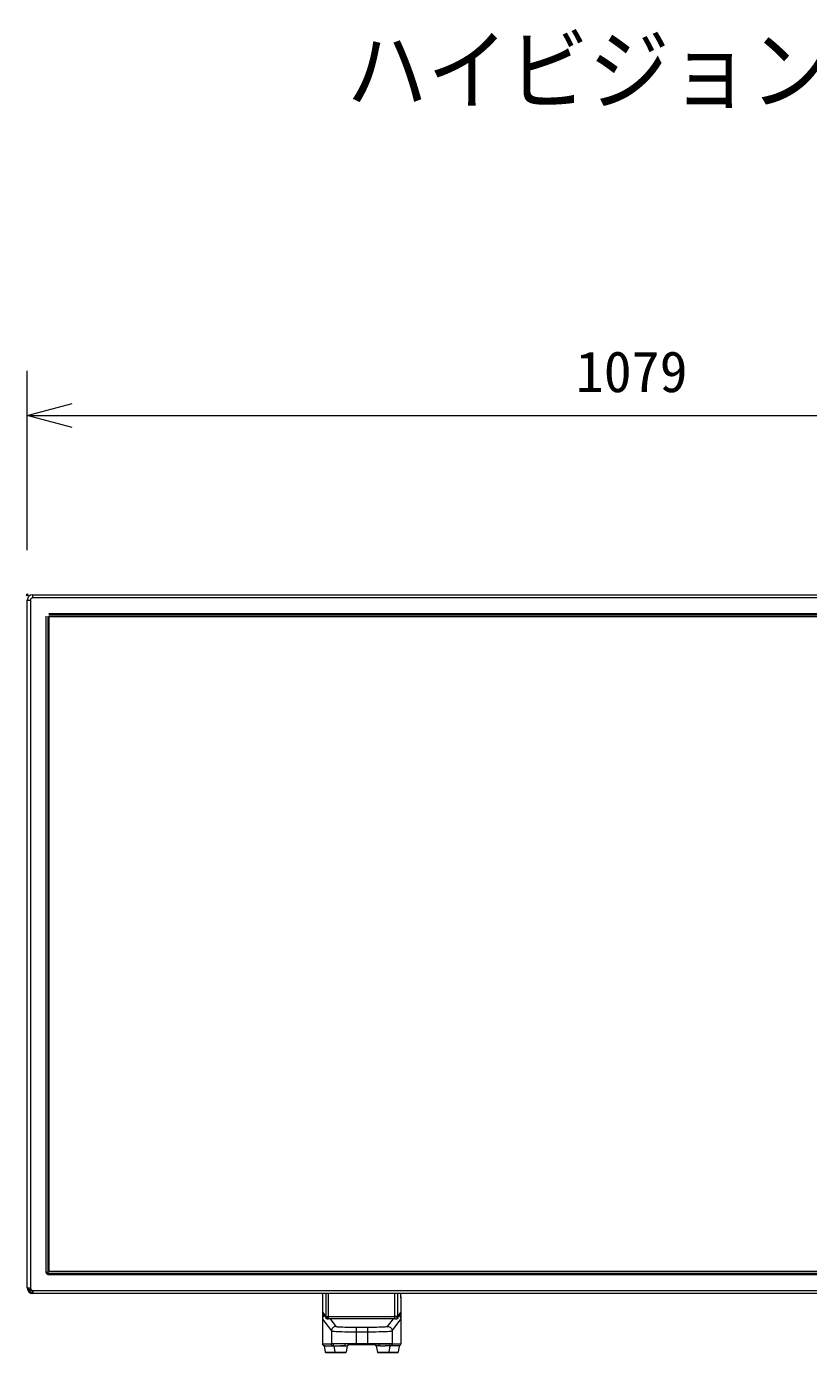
# Model space of a CAD drawing. Units: millimetres, scale not verified. Extents: x -63 to 62, y -57 to 57.
# Drawn here: x -49.8 to -14.9, y -2.4 to 56.8 of the extents above; entities that cross this region are included whole.
import ezdxf
from ezdxf.enums import TextEntityAlignment as Align

# ---------------------------------------------------------------- set-up
doc = ezdxf.new("R2010")
doc.units = ezdxf.units.MM
doc.header["$LTSCALE"] = 0.125
doc.header["$PDMODE"] = 32
doc.header["$PDSIZE"] = 0.0625
for name, color, linetype, lineweight in [('0-0_0', 7, 'Continuous', 9), ('0-5_GAIKEI', 1, 'Continuous', 18), ('0-6_SUNPO', 7, 'Continuous', 9), ('0-7_DEFAULT_2', 8, 'Continuous', 18), ('0-8_S1', 1, 'Continuous', 18)]:
    doc.layers.add(name, color=color, linetype=linetype, lineweight=lineweight)
doc.layers.add('0-2_MOJI1', color=7, linetype='Continuous')
doc.layers.add('0-4_Defpoints', color=7, linetype='Continuous')
doc.styles.add('ＭＳ ゴシック', font='')
doc.styles.get('ＭＳ ゴシック').set_extended_font_data('MS Gothic')

# ---------------------------------------------------------------- blocks, each defined once
blk = doc.blocks.new('_OPEN30')
at = {"layer": '0-0_0'}
blk.add_line((0, 0), (-1, 0), dxfattribs=at)
blk.add_lwpolyline([(-1, 0.26795), (0, 0), (-1, -0.26795)], dxfattribs=at)
blk = doc.blocks.new('D6')
at = {"layer": '0-4_Defpoints'}
for p in [(-2.1999, 41.711), (-56.15, 33.711), (-2.1999, 33.711)]:
    blk.add_point(p, dxfattribs=at)
at = {"layer": '0-6_SUNPO'}
for p, q in [((-56.15, 35.711), (-56.15, 43.711)), ((-2.1999, 35.711), (-2.1999, 43.711)), ((-54.15, 41.711), (-4.1999, 41.711))]:
    blk.add_line(p, q, dxfattribs=at)
at = {"layer": '0-6_SUNPO', "xscale": 2, "yscale": 2, "rotation": 180}
blk.add_blockref('_OPEN30', (-56.15, 41.711), dxfattribs=at)
at = {"layer": '0-6_SUNPO', "xscale": 2, "yscale": 2}
blk.add_blockref('_OPEN30', (-2.1999, 41.711), dxfattribs=at)
at = {"layer": '0-6_SUNPO', "style": 'ＭＳ ゴシック'}
blk.add_text('1079', height=1.833, dxfattribs=at).set_placement((-31.675, 42.211), align=Align.BOTTOM_LEFT)

msp = doc.modelspace()

# ---------------------------------------------------------------- linework, layer by layer
at = {"layer": '0-5_GAIKEI', "color": 7}
for p, q in [((-49.5114, 31.4167), (3.9403, 31.4167)), ((-49.7605, 0.4659), (-49.7605, 31.1676)), ((3.9403, 0.2167), (-49.5114, 0.2167))]:
    msp.add_line(p, q, dxfattribs=at)
at = {"layer": '0-5_GAIKEI'}
for p, q in [((-49.5114, 31.2758), (-49.5114, 31.4167)), ((-49.7605, 31.1676), (-49.6195, 31.1676)), ((-49.6195, 31.1676), (-49.6195, 0.4659)), ((3.9403, 31.2758), (-49.5114, 31.2758)), ((-48.9212, 1.1749), (-48.9212, 30.4596)), ((-48.8476, 30.4539), (-48.8476, 1.1796)), ((-48.8024, 30.5775), (3.2323, 30.5775)), ((3.2267, 30.5039), (-48.7977, 30.5039)), ((-48.7808, 30.438), (3.2097, 30.438)), ((-48.7808, 1.1955), (-48.7808, 30.438)), ((3.2097, 1.1955), (-48.7808, 1.1955)), ((3.2314, 1.056), (-48.8033, 1.056)), ((-48.7977, 1.1296), (3.2267, 1.1296)), ((-49.7605, 0.4659), (-49.6195, 0.4659)), ((-49.5114, 0.3577), (3.9403, 0.3577)), ((-49.5114, 0.3577), (-49.5114, 0.2167))]:
    msp.add_line(p, q, dxfattribs=at)
at = {"layer": '0-5_GAIKEI', "color": 7}
for centre, start, end in [((-49.5114, 31.1676), 90, 180), ((-49.5114, 0.4659), 180, 270)]:
    msp.add_arc(centre, 0.2492, start, end, dxfattribs=at)
at = {"layer": '0-5_GAIKEI'}
for centre, start, end in [((-49.5114, 31.1676), 90, 180), ((-49.5114, 0.4659), 180, 270)]:
    msp.add_arc(centre, 0.1081, start, end, dxfattribs=at)
at = {"layer": '0-7_DEFAULT_2'}
for p, q in [((-48.8443, 1.1795), (-48.8276, 1.1962)), ((-48.9058, 1.1748), (-48.9179, 1.1748)), ((-48.9145, 1.1504), (-48.9179, 1.1748)), ((-48.9075, 1.1297), (-48.9145, 1.1504)), ((-48.8984, 1.1125), (-48.9075, 1.1297)), ((-48.894, 1.1753), (-48.9058, 1.1748)), ((-48.8876, 1.0982), (-48.8984, 1.1125)), ((-48.8835, 1.1784), (-48.894, 1.1753)), ((-48.8752, 1.086), (-48.8876, 1.0982)), ((-48.8815, 1.16), (-48.8836, 1.1784)), ((-48.8835, 1.1784), (-48.8598, 1.1784)), ((-48.8765, 1.144), (-48.8815, 1.16)), ((-48.8698, 1.131), (-48.8765, 1.144)), ((-48.861, 1.0754), (-48.8752, 1.086)), ((-48.8619, 1.1205), (-48.8698, 1.131)), ((-48.8526, 1.1114), (-48.8619, 1.1205)), ((-48.844, 1.0662), (-48.861, 1.0754)), ((-48.8598, 1.1784), (-48.8518, 1.1776)), ((-48.8598, 1.1784), (-48.859, 1.1678)), ((-48.859, 1.1678), (-48.8561, 1.1569)), ((-48.8561, 1.1569), (-48.8514, 1.1465)), ((-48.8417, 1.1035), (-48.8526, 1.1114)), ((-48.8518, 1.1776), (-48.8466, 1.1798)), ((-48.8514, 1.1465), (-48.8451, 1.1374)), ((-48.8466, 1.1798), (-48.8443, 1.1795)), ((-48.8451, 1.1374), (-48.8375, 1.1296)), ((-48.8443, 1.1795), (-48.8437, 1.1712)), ((-48.8237, 1.0593), (-48.844, 1.0662)), ((-48.8437, 1.1712), (-48.8416, 1.1629)), ((-48.8286, 1.0968), (-48.8417, 1.1035)), ((-48.8416, 1.1629), (-48.838, 1.1549)), ((-48.838, 1.1549), (-48.833, 1.1476)), ((-48.8375, 1.1296), (-48.8291, 1.1235)), ((-48.833, 1.1476), (-48.8272, 1.1416)), ((-48.8291, 1.1235), (-48.8207, 1.1192)), ((-48.8132, 1.0919), (-48.8286, 1.0968)), ((-48.8272, 1.1416), (-48.8208, 1.1369)), ((-48.8001, 1.0559), (-48.8237, 1.0593)), ((-48.8208, 1.1369), (-48.8144, 1.1336)), ((-48.8207, 1.1192), (-48.8125, 1.1163)), ((-48.8144, 1.1336), (-48.808, 1.1314)), ((-48.7954, 1.0902), (-48.8132, 1.0919)), ((-48.8125, 1.1163), (-48.8043, 1.1146)), ((-48.808, 1.1314), (-48.8015, 1.13)), ((-48.8043, 1.1146), (-48.7954, 1.114)), ((-48.8015, 1.13), (-48.7944, 1.1295)), ((-48.7954, 1.0903), (-48.7995, 1.0798)), ((-48.7954, 1.114), (-48.7941, 1.122)), ((-48.7954, 1.0903), (-48.7954, 1.114)), ((-48.7944, 1.1295), (-48.7776, 1.1463)), ((-49.7571, 0.4659), (-49.6161, 0.4659)), ((-49.508, 0.2167), (-49.508, 0.3577))]:
    msp.add_line(p, q, dxfattribs=at)
for points in [[(-48.7995, 1.0798), (-48.7998, 1.068), (-48.8001, 1.0559)], [(-48.7941, 1.122), (-48.7943, 1.1273), (-48.7944, 1.1295)]]:
    msp.add_lwpolyline(points, dxfattribs=at)
for radius, end in [(0.2491, 270), (0.2307, 270), (0.2158, 269.99999), (0.1432, 269.99999), (0.1081, 270)]:
    msp.add_arc((-49.508, 0.4659), radius, 180, end, dxfattribs=at)
at = {"layer": '0-8_S1'}
for p, q in [((-36.5754, -0.0557), (-36.5732, 0.2167)), ((-36.574, -0.1032), (-36.5718, 0.1474)), ((-36.5718, 0.1474), (-36.571, 0.2167)), ((-36.4387, 0.2167), (-36.4387, -0.7998)), ((-36.3137, -0.9055), (-36.3137, 0.2167)), ((-33.3573, -0.9055), (-33.3573, 0.2167)), ((-33.2323, -0.7998), (-33.2323, 0.2167)), ((-33.0999, 0.2167), (-33.0992, 0.1474)), ((-33.0996, 0.2167), (-33.0967, -0.0518)), ((-33.0992, 0.1474), (-33.097, -0.1032)), ((-36.5777, -0.6194), (-36.5769, -0.3372)), ((-36.5769, -0.3372), (-36.5754, -0.0557)), ((-36.5765, -0.6211), (-36.5755, -0.3601)), ((-36.5755, -0.3601), (-36.574, -0.1032)), ((-33.097, -0.1032), (-33.0955, -0.3601)), ((-33.0967, -0.0518), (-33.0945, -0.3332)), ((-33.0955, -0.3601), (-33.0945, -0.6211)), ((-33.0945, -0.3332), (-33.0931, -0.6211)), ((-36.5814, -0.8855), (-36.5852, -0.9245)), ((-36.5852, -0.9245), (-36.5842, -2.0236)), ((-36.5852, -0.9245), (-36.1892, -1.4515)), ((-36.5701, -0.8479), (-36.5814, -0.8855)), ((-36.5777, -0.8732), (-36.5777, -0.6194)), ((-36.5765, -0.6242), (-36.5777, -0.6242)), ((-36.574, -0.6433), (-36.5765, -0.6211)), ((-36.5765, -0.6211), (-36.4603, -0.776)), ((-36.5666, -0.6644), (-36.574, -0.6433)), ((-36.5516, -0.8133), (-36.5701, -0.8479)), ((-36.5565, -0.6811), (-36.5666, -0.6644)), ((-36.4403, -0.836), (-36.5565, -0.6811)), ((-36.5268, -0.783), (-36.5516, -0.8133)), ((-36.4979, -0.7592), (-36.5268, -0.783)), ((-36.4603, -0.7711), (-36.4603, -0.776)), ((-36.4387, -0.7998), (-36.4603, -0.7711)), ((-36.4603, -0.776), (-36.4565, -0.776)), ((-36.4578, -0.7983), (-36.4603, -0.776)), ((-36.4504, -0.8194), (-36.4578, -0.7983)), ((-36.4403, -0.836), (-36.4504, -0.8194)), ((-36.4394, -0.8372), (-36.4403, -0.836)), ((-36.4394, -0.8022), (-36.4377, -0.8026)), ((-36.4377, -0.9025), (-36.4394, -0.9021)), ((-36.4387, -0.7998), (-36.4349, -0.8008)), ((-36.4377, -0.8026), (-36.4327, -0.803)), ((-36.4327, -0.903), (-36.4377, -0.9025)), ((-36.4349, -0.8008), (-36.4253, -0.8017)), ((-36.4327, -0.803), (-36.4248, -0.8034)), ((-36.4248, -0.9033), (-36.4327, -0.903)), ((-36.4253, -0.8017), (-36.4103, -0.8025)), ((-36.4248, -0.8034), (-36.4144, -0.8037)), ((-36.4144, -0.9036), (-36.4248, -0.9033)), ((-36.4144, -0.8037), (-36.4024, -0.8038)), ((-36.4024, -0.9038), (-36.4144, -0.9036)), ((-36.4103, -0.8025), (-36.3905, -0.8032)), ((-36.4024, -0.8038), (-36.3894, -0.8039)), ((-36.3894, -0.9038), (-36.4024, -0.9038)), ((-36.3905, -0.8032), (-36.3671, -0.8037)), ((-36.3894, -0.8039), (-36.3894, -0.9038)), ((-36.3894, -0.9038), (-36.3137, -0.9038)), ((-36.3671, -0.8037), (-36.3411, -0.804)), ((-36.3411, -0.804), (-36.3137, -0.8041)), ((-36.3137, -0.8055), (-33.3573, -0.8055)), ((-33.3573, -0.9055), (-36.3137, -0.9055)), ((-36.2492, -0.9055), (-35.9894, -1.2513)), ((-33.6816, -1.2492), (-33.4237, -0.9055)), ((-33.4814, -1.4491), (-33.0854, -0.9213)), ((-33.3299, -0.804), (-33.3573, -0.8041)), ((-33.3573, -0.9038), (-33.2689, -0.9038)), ((-33.3039, -0.8037), (-33.3299, -0.804)), ((-33.3242, -0.8039), (-33.2689, -0.8039)), ((-33.2804, -0.8032), (-33.3039, -0.8037)), ((-33.2607, -0.8025), (-33.2804, -0.8032)), ((-33.2689, -0.8039), (-33.256, -0.8038)), ((-33.2689, -0.8039), (-33.2689, -0.9038)), ((-33.256, -0.9038), (-33.2689, -0.9038)), ((-33.2457, -0.8017), (-33.2607, -0.8025)), ((-33.256, -0.8038), (-33.2439, -0.8037)), ((-33.2439, -0.9036), (-33.256, -0.9038)), ((-33.2361, -0.8008), (-33.2457, -0.8017)), ((-33.2439, -0.8037), (-33.2336, -0.8034)), ((-33.2336, -0.9033), (-33.2439, -0.9036)), ((-33.2323, -0.7998), (-33.2361, -0.8008)), ((-33.2336, -0.8034), (-33.2256, -0.803)), ((-33.2256, -0.903), (-33.2336, -0.9033)), ((-33.2323, -0.7998), (-33.2107, -0.7711)), ((-33.2256, -0.803), (-33.2206, -0.8026)), ((-33.2206, -0.9025), (-33.2256, -0.903)), ((-33.2206, -0.8026), (-33.2189, -0.8022)), ((-33.2189, -0.9021), (-33.2206, -0.9025)), ((-33.1145, -0.6811), (-33.2189, -0.8204)), ((-33.2189, -0.8022), (-33.2189, -0.782)), ((-33.2189, -0.8147), (-33.2132, -0.7983)), ((-33.2189, -0.8022), (-33.2189, -0.9021)), ((-33.2107, -0.776), (-33.2145, -0.776)), ((-33.2132, -0.7983), (-33.2107, -0.776)), ((-33.2107, -0.776), (-33.0945, -0.6211)), ((-33.2107, -0.7711), (-33.2107, -0.776)), ((-33.1717, -0.7573), (-33.1441, -0.7799)), ((-33.1441, -0.7799), (-33.1192, -0.8102)), ((-33.1192, -0.8102), (-33.1007, -0.8448)), ((-33.1145, -0.6811), (-33.1044, -0.6644)), ((-33.1044, -0.6644), (-33.097, -0.6433)), ((-33.1007, -0.8448), (-33.0893, -0.8823)), ((-33.097, -0.6433), (-33.0945, -0.6211)), ((-33.0931, -0.62), (-33.0945, -0.62)), ((-33.0931, -0.6211), (-33.0924, -0.872)), ((-33.0893, -0.8823), (-33.0854, -0.9213)), ((-33.0854, -0.9213), (-33.0844, -2.0204)), ((-36.1854, -1.4125), (-36.1892, -1.4515)), ((-36.1892, -1.4515), (-36.1887, -2.0229)), ((-36.1892, -1.4515), (-36.178, -1.4561)), ((-36.174, -1.375), (-36.1854, -1.4125)), ((-36.178, -1.4561), (-36.1515, -1.4605)), ((-36.1556, -1.3404), (-36.174, -1.375)), ((-36.1308, -1.3101), (-36.1556, -1.3404)), ((-36.1515, -1.4605), (-36.11, -1.4648)), ((-36.1005, -1.2852), (-36.1308, -1.3101)), ((-36.11, -1.4648), (-36.0541, -1.4688)), ((-36.0659, -1.2666), (-36.1005, -1.2852)), ((-36.0284, -1.2552), (-36.0659, -1.2666)), ((-36.0541, -1.4688), (-35.9847, -1.4726)), ((-35.9894, -1.2513), (-36.0284, -1.2552)), ((-35.9894, -1.2513), (-35.9803, -1.255)), ((-35.9847, -1.4726), (-35.9026, -1.4761)), ((-35.9803, -1.255), (-35.9586, -1.2586)), ((-35.9586, -1.2586), (-35.9247, -1.2621)), ((-35.9247, -1.2621), (-35.8789, -1.2655)), ((-35.9026, -1.4761), (-35.809, -1.4792)), ((-35.8789, -1.2655), (-35.8221, -1.2686)), ((-35.8221, -1.2686), (-35.7549, -1.2714)), ((-35.7549, -1.2714), (-35.6784, -1.2739)), ((-35.6784, -1.2739), (-35.5935, -1.2761)), ((-35.5935, -1.2761), (-35.5016, -1.2779)), ((-35.5929, -1.4841), (-35.4734, -1.4858)), ((-35.5016, -1.2779), (-35.4038, -1.2794)), ((-35.4734, -1.4858), (-35.3485, -1.487)), ((-35.4038, -1.2794), (-35.3016, -1.2803)), ((-35.3485, -1.487), (-35.22, -1.4877)), ((-35.3016, -1.2803), (-35.1964, -1.2809)), ((-35.22, -1.4877), (-35.0896, -1.4879)), ((-35.1964, -1.2809), (-35.0897, -1.281)), ((-35.0897, -1.281), (-34.5812, -1.2806)), ((-35.0896, -1.4879), (-34.5811, -1.4874)), ((-34.5812, -1.2806), (-34.4746, -1.2803)), ((-34.5811, -1.4874), (-34.4507, -1.487)), ((-34.4746, -1.2803), (-34.3694, -1.2795)), ((-34.4507, -1.487), (-34.3221, -1.4861)), ((-34.3694, -1.2795), (-34.2672, -1.2783)), ((-34.3221, -1.4861), (-34.1972, -1.4847)), ((-34.2672, -1.2783), (-34.1694, -1.2767)), ((-34.1972, -1.4847), (-34.0777, -1.4827)), ((-34.1694, -1.2767), (-34.0775, -1.2747)), ((-34.0777, -1.4827), (-33.9653, -1.4803)), ((-34.0775, -1.2747), (-33.9926, -1.2724)), ((-33.9926, -1.2724), (-33.9161, -1.2697)), ((-33.9653, -1.4803), (-33.8616, -1.4774)), ((-33.9161, -1.2697), (-33.8489, -1.2668)), ((-33.8616, -1.4774), (-33.7681, -1.4742)), ((-33.8489, -1.2668), (-33.792, -1.2636)), ((-33.792, -1.2636), (-33.7463, -1.2601)), ((-33.7681, -1.4742), (-33.686, -1.4705)), ((-33.7463, -1.2601), (-33.7124, -1.2566)), ((-33.7124, -1.2566), (-33.6907, -1.2529)), ((-33.6907, -1.2529), (-33.6816, -1.2492)), ((-33.686, -1.4705), (-33.6165, -1.4666)), ((-33.6816, -1.2492), (-33.6425, -1.253)), ((-33.6425, -1.253), (-33.605, -1.2644)), ((-33.6165, -1.4666), (-33.5606, -1.4625)), ((-33.605, -1.2644), (-33.5704, -1.2829)), ((-33.5704, -1.2829), (-33.5401, -1.3077)), ((-33.5606, -1.4625), (-33.5191, -1.4581)), ((-33.5401, -1.3077), (-33.5152, -1.338)), ((-33.5191, -1.4581), (-33.4926, -1.4536)), ((-33.5152, -1.338), (-33.4967, -1.3726)), ((-33.4967, -1.3726), (-33.4853, -1.4101)), ((-33.4926, -1.4536), (-33.4814, -1.4491)), ((-33.4853, -1.4101), (-33.4814, -1.4491)), ((-33.4814, -1.4491), (-33.4809, -2.018)), ((-36.5842, -2.0236), (-36.1888, -2.0229)), ((-36.5822, -2.0431), (-36.5842, -2.0236)), ((-36.5765, -2.0619), (-36.5822, -2.0431)), ((-36.5672, -2.0792), (-36.5765, -2.0619)), ((-36.5548, -2.0943), (-36.5672, -2.0792)), ((-36.5396, -2.1067), (-36.5548, -2.0943)), ((-36.5223, -2.1159), (-36.5396, -2.1067)), ((-36.5035, -2.1216), (-36.5223, -2.1159)), ((-36.484, -2.1232), (-36.5106, -2.1232)), ((-36.5106, -2.1232), (-36.4625, -2.4007)), ((-36.4865, -2.1232), (-36.5035, -2.1216)), ((-36.484, -2.1234), (-35.4492, -2.1216)), ((-34.8348, -2.0204), (-36.1953, -2.0204)), ((-36.1953, -2.0229), (-36.1953, -2.0204)), ((-36.1933, -2.0424), (-36.1953, -2.0229)), ((-36.1876, -2.0612), (-36.1933, -2.0424)), ((-36.1886, -2.0229), (-36.1888, -2.0229)), ((-36.1887, -2.0217), (-36.1887, -2.0204)), ((-36.1886, -2.0229), (-36.1887, -2.0217)), ((-36.1791, -2.0229), (-36.1887, -2.0229)), ((-36.1783, -2.0784), (-36.1876, -2.0612)), ((-36.1856, -2.1229), (-36.0951, -2.1228)), ((-33.4808, -2.018), (-36.1791, -2.0229)), ((-36.1659, -2.0936), (-36.1783, -2.0784)), ((-36.1507, -2.106), (-36.1659, -2.0936)), ((-36.1334, -2.1152), (-36.1507, -2.106)), ((-36.1146, -2.1209), (-36.1334, -2.1152)), ((-36.0951, -2.1227), (-36.1146, -2.1209)), ((-36.0951, -2.1227), (-36.0953, -2.0227)), ((-35.0891, -2.0207), (-36.0887, -2.0227)), ((-36.086, -2.1227), (-36.0379, -2.4)), ((-35.5953, -2.122), (-35.7611, -2.1222)), ((-35.5955, -2.0218), (-35.5953, -2.1218)), ((-35.4861, -2.1219), (-35.5337, -2.3995)), ((-35.4494, -2.0216), (-35.4492, -2.1216)), ((-35.4494, -2.052), (-34.2201, -2.0505)), ((-34.2201, -2.0204), (-33.5809, -2.0204)), ((-34.2201, -2.0204), (-34.2201, -2.1204)), ((-33.9952, -2.1204), (-34.2201, -2.1204)), ((-34.1858, -2.1204), (-34.1379, -2.398)), ((-34.0741, -2.0204), (-34.0741, -2.1204)), ((-34.0398, -2.019), (-34.0398, -2.0204)), ((-33.9955, -2.0204), (-33.9955, -2.0189)), ((-33.9952, -2.1204), (-33.7904, -2.1204)), ((-33.9108, -2.0204), (-33.9108, -2.0188)), ((-33.8608, -2.0204), (-33.8608, -2.0187)), ((-33.197, -2.1204), (-33.7904, -2.1204)), ((-33.7761, -2.0204), (-33.7761, -2.0185)), ((-33.5858, -2.1204), (-33.6336, -2.398)), ((-33.5808, -2.018), (-33.5808, -2.0204)), ((-33.4808, -2.0204), (-33.5808, -2.0204)), ((-33.5742, -2.1204), (-33.5742, -2.0204)), ((-33.5742, -2.1204), (-33.5547, -2.1185)), ((-33.5547, -2.1185), (-33.536, -2.1128)), ((-33.536, -2.1128), (-33.5187, -2.1036)), ((-33.5187, -2.1036), (-33.5036, -2.0911)), ((-33.5036, -2.0911), (-33.4911, -2.076)), ((-33.4911, -2.076), (-33.4819, -2.0587)), ((-33.4819, -2.0587), (-33.4762, -2.0399)), ((-33.4808, -2.018), (-33.4808, -2.0204)), ((-33.4808, -2.0204), (-33.0844, -2.0204)), ((-33.4762, -2.0399), (-33.4743, -2.0204)), ((-33.1603, -2.1204), (-33.2082, -2.398)), ((-33.1603, -2.1204), (-33.197, -2.1204)), ((-33.1844, -2.1204), (-33.1649, -2.1185)), ((-33.1649, -2.1185), (-33.1462, -2.1128)), ((-33.1462, -2.1128), (-33.1289, -2.1036)), ((-33.1289, -2.1036), (-33.1137, -2.0911)), ((-33.1137, -2.0911), (-33.1013, -2.076)), ((-33.1013, -2.076), (-33.092, -2.0587)), ((-33.092, -2.0587), (-33.0863, -2.0399)), ((-33.0863, -2.0399), (-33.0844, -2.0204)), ((-36.4625, -2.4007), (-36.0379, -2.4003)), ((-36.4477, -2.4132), (-35.973, -2.4127)), ((-36.0379, -2.4), (-35.5337, -2.3995)), ((-36.0232, -2.4124), (-35.5484, -2.412)), ((-34.1379, -2.398), (-33.2082, -2.398)), ((-34.1232, -2.4104), (-33.223, -2.4104))]:
    msp.add_line(p, q, dxfattribs=at)
for points in [[(-36.4394, -0.7988), (-36.4394, -0.8022), (-36.4394, -0.9021)], [(-35.809, -1.4792), (-35.7053, -1.4819), (-35.5929, -1.4841)], [(-35.0897, -1.281), (-35.0896, -1.4879), (-35.0891, -2.0209)], [(-34.5812, -1.2806), (-34.5811, -1.4874), (-34.5806, -2.02)]]:
    msp.add_lwpolyline(points, dxfattribs=at)
for centre, start, end in [((-36.4477, -2.3982), 189.8347, 270.05229), ((-36.0232, -2.3974), 189.8347, 270.05229), ((-35.973, -2.3977), 270.05229, 280.71668), ((-35.5484, -2.397), 270.05229, 350.26989), ((-34.1232, -2.3954), 189.78238, 269.99997), ((-33.6484, -2.3954), 269.99997, 350.21756), ((-33.223, -2.3954), 269.99997, 350.21756)]:
    msp.add_arc(centre, 0.015, start, end, dxfattribs=at)

# ---------------------------------------------------------------- block references
at = {"layer": '0-6_SUNPO'}
msp.add_blockref('D6', (6.3895, -2.3022), dxfattribs=at)

# ---------------------------------------------------------------- texts
at = {"layer": '0-2_MOJI1', "style": 'ＭＳ ゴシック', "width": 0.9}
msp.add_text('ハイビジョン液晶ディスプレイ据置きスタンド付', height=2.933, dxfattribs=at).set_placement((-35.505, 52.4925), align=Align.BOTTOM_LEFT)

doc.saveas('drawing.dxf')
